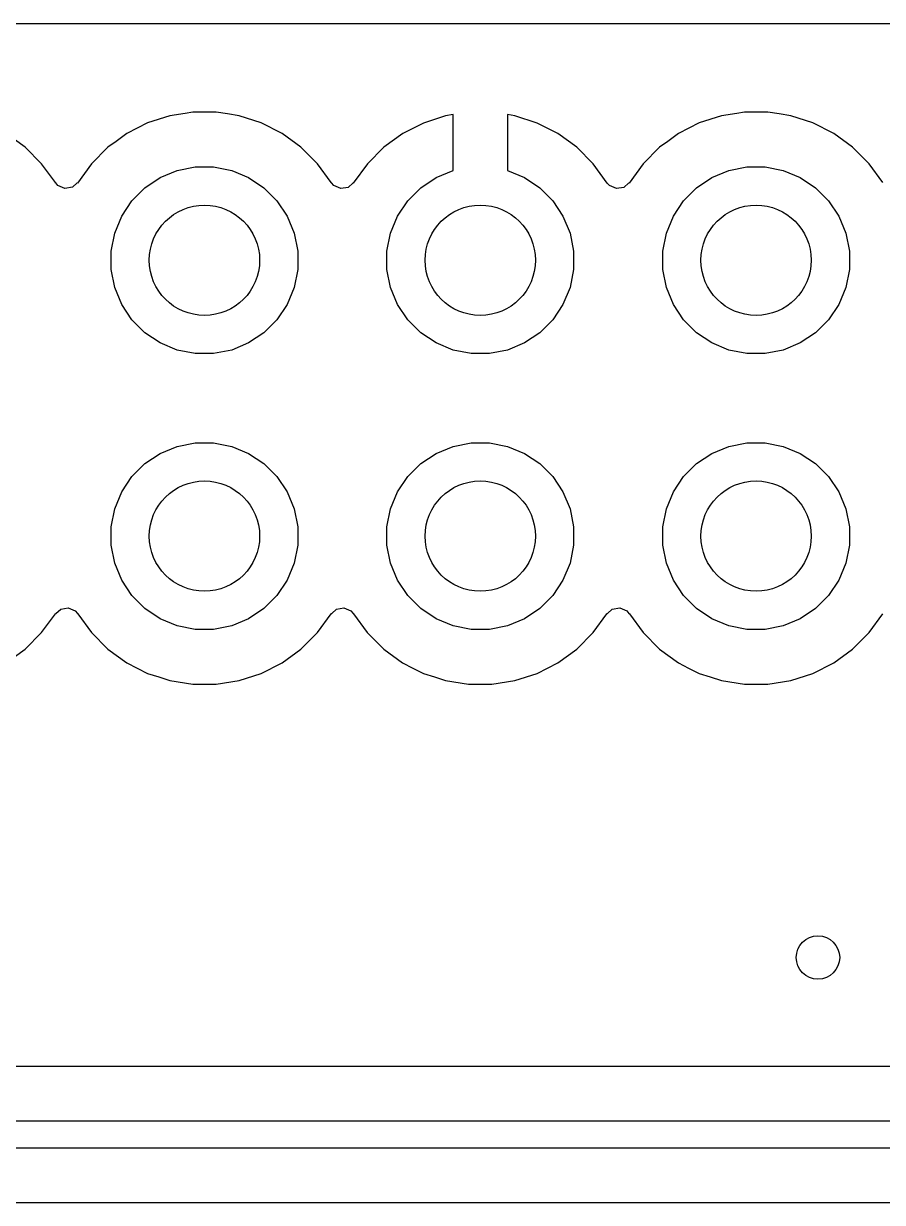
# Model space of a CAD drawing. Header units: inches. Extents: x 1.91 to 4.47, y -4.27 to -2.07.
# Drawn here: x 2.9734 to 3.2848, y -2.4963 to -2.0689 of the extents above; entities that cross this region are included whole.
import ezdxf

# ---------------------------------------------------------------- set-up
doc = ezdxf.new("R2010")
doc.units = ezdxf.units.IN
doc.header["$MEASUREMENT"] = 0
doc.layers.add('BLACK', color=250, linetype='CONTINUOUS')

msp = doc.modelspace()

# ---------------------------------------------------------------- linework, layer by layer
at = {"layer": 'BLACK', "linetype": 'CONTINUOUS'}
for p, q in [((2.02821, -2.06892), (4.34975, -2.06892)), ((3.0264, -2.10234), (3.01836, -2.10495)), ((3.03197, -2.10146), (3.0264, -2.10234)), ((3.03475, -2.10102), (3.03197, -2.10146)), ((3.0432, -2.10102), (3.03475, -2.10102)), ((3.04738, -2.10168), (3.0432, -2.10102)), ((3.05155, -2.10234), (3.04738, -2.10168)), ((3.05959, -2.10495), (3.05155, -2.10234)), ((3.12641, -2.10236), (3.11837, -2.10497)), ((3.12913, -2.10193), (3.12641, -2.10236)), ((3.12913, -2.12218), (3.12913, -2.10193)), ((3.15155, -2.10236), (3.14882, -2.10193)), ((3.14882, -2.10193), (3.14882, -2.12218)), ((3.15958, -2.10497), (3.15155, -2.10236)), ((3.2264, -2.10234), (3.21836, -2.10495)), ((3.23197, -2.10146), (3.2264, -2.10234)), ((3.23475, -2.10102), (3.23197, -2.10146)), ((3.2432, -2.10102), (3.23475, -2.10102)), ((3.24738, -2.10168), (3.2432, -2.10102)), ((3.25155, -2.10234), (3.24738, -2.10168)), ((3.25959, -2.10495), (3.25155, -2.10234)), ((3.01836, -2.10495), (3.01083, -2.10879)), ((3.01836, -2.10495), (3.01836, -2.10495)), ((3.06712, -2.10879), (3.05959, -2.10495)), ((3.05959, -2.10495), (3.05959, -2.10495)), ((3.11837, -2.10497), (3.11084, -2.10881)), ((3.16711, -2.10881), (3.15958, -2.10497)), ((3.21836, -2.10495), (3.21083, -2.10879)), ((3.21836, -2.10495), (3.21836, -2.10495)), ((3.26712, -2.10879), (3.25959, -2.10495)), ((3.25959, -2.10495), (3.25959, -2.10495)), ((2.97396, -2.11376), (2.96712, -2.10879)), ((3.01083, -2.10879), (3.00693, -2.11163)), ((3.07396, -2.11376), (3.06712, -2.10879)), ((3.11084, -2.10881), (3.104, -2.11378)), ((3.17395, -2.11378), (3.16711, -2.10881)), ((3.21083, -2.10879), (3.20693, -2.11163)), ((3.27396, -2.11376), (3.26712, -2.10879)), ((2.97994, -2.11974), (2.97396, -2.11376)), ((3.00399, -2.11376), (2.99801, -2.11974)), ((3.00693, -2.11163), (3.00399, -2.11376)), ((3.00399, -2.11376), (3.00399, -2.11376)), ((3.00399, -2.11376), (3.00399, -2.11376)), ((3.07994, -2.11974), (3.07396, -2.11376)), ((3.104, -2.11378), (3.09803, -2.11975)), ((3.104, -2.11378), (3.104, -2.11378)), ((3.17992, -2.11975), (3.17395, -2.11378)), ((3.20399, -2.11376), (3.19801, -2.11974)), ((3.20693, -2.11163), (3.20399, -2.11376)), ((3.20399, -2.11376), (3.20399, -2.11376)), ((3.20399, -2.11376), (3.20399, -2.11376)), ((3.27994, -2.11974), (3.27396, -2.11376)), ((2.98491, -2.12658), (2.97994, -2.11974)), ((2.99545, -2.12326), (2.99293, -2.12673)), ((2.99801, -2.11974), (2.99545, -2.12326)), ((2.99801, -2.11974), (2.99801, -2.11974)), ((2.99801, -2.11974), (2.99801, -2.11974)), ((3.02295, -2.12474), (3.02911, -2.12219)), ((3.02911, -2.12219), (3.03564, -2.12089)), ((3.03564, -2.12089), (3.04231, -2.12089)), ((3.04231, -2.12089), (3.04885, -2.12219)), ((3.04885, -2.12219), (3.055, -2.12474)), ((3.08491, -2.12658), (3.07994, -2.11974)), ((3.09803, -2.11975), (3.09295, -2.12674)), ((3.09803, -2.11975), (3.09803, -2.11975)), ((3.12295, -2.12474), (3.12911, -2.12219)), ((3.12911, -2.12219), (3.12913, -2.12218)), ((3.14882, -2.12218), (3.14885, -2.12219)), ((3.14885, -2.12219), (3.155, -2.12474)), ((3.185, -2.12674), (3.17992, -2.11975)), ((3.17992, -2.11975), (3.17992, -2.11975)), ((3.19545, -2.12326), (3.19293, -2.12673)), ((3.19801, -2.11974), (3.19545, -2.12326)), ((3.19801, -2.11974), (3.19801, -2.11974)), ((3.19801, -2.11974), (3.19801, -2.11974)), ((3.22295, -2.12474), (3.22911, -2.12219)), ((3.22911, -2.12219), (3.23564, -2.12089)), ((3.23564, -2.12089), (3.24231, -2.12089)), ((3.24231, -2.12089), (3.24885, -2.12219)), ((3.24885, -2.12219), (3.255, -2.12474)), ((3.28491, -2.12658), (3.27994, -2.11974)), ((2.98502, -2.12673), (2.98491, -2.12658)), ((2.98506, -2.12671), (2.98502, -2.12673)), ((2.98586, -2.12763), (2.98506, -2.12671)), ((2.98838, -2.12872), (2.98586, -2.12763)), ((2.99286, -2.12668), (2.9911, -2.12827)), ((2.99293, -2.12673), (2.99286, -2.12668)), ((3.01741, -2.12844), (3.02295, -2.12474)), ((3.055, -2.12474), (3.06055, -2.12844)), ((3.08502, -2.12673), (3.08491, -2.12658)), ((3.08506, -2.12671), (3.08502, -2.12673)), ((3.08586, -2.12764), (3.08506, -2.12671)), ((3.08839, -2.12873), (3.08586, -2.12764)), ((3.09288, -2.12669), (3.0911, -2.12829)), ((3.09295, -2.12674), (3.09288, -2.12669)), ((3.11741, -2.12844), (3.12295, -2.12474)), ((3.155, -2.12474), (3.16055, -2.12844)), ((3.18504, -2.12672), (3.185, -2.12674)), ((3.18585, -2.12765), (3.18504, -2.12672)), ((3.18837, -2.12874), (3.18585, -2.12765)), ((3.19286, -2.12668), (3.19108, -2.12829)), ((3.19293, -2.12673), (3.19286, -2.12668)), ((3.21741, -2.12844), (3.22295, -2.12474)), ((3.255, -2.12474), (3.26055, -2.12844)), ((2.9911, -2.12827), (2.98838, -2.12872)), ((3.01269, -2.13316), (3.01741, -2.12844)), ((3.06055, -2.12844), (3.06526, -2.13316)), ((3.0911, -2.12829), (3.08839, -2.12873)), ((3.11269, -2.13316), (3.11741, -2.12844)), ((3.16055, -2.12844), (3.16526, -2.13316)), ((3.19108, -2.12829), (3.18837, -2.12874)), ((3.21269, -2.13316), (3.21741, -2.12844)), ((3.26055, -2.12844), (3.26526, -2.13316)), ((3.00899, -2.1387), (3.01269, -2.13316)), ((3.06526, -2.13316), (3.06896, -2.1387)), ((3.10899, -2.1387), (3.11269, -2.13316)), ((3.16526, -2.13316), (3.16896, -2.1387)), ((3.20899, -2.1387), (3.21269, -2.13316)), ((3.26526, -2.13316), (3.26896, -2.1387)), ((3.00644, -2.14485), (3.00899, -2.1387)), ((3.06896, -2.1387), (3.07151, -2.14485)), ((3.10644, -2.14485), (3.10899, -2.1387)), ((3.16896, -2.1387), (3.17151, -2.14485)), ((3.20644, -2.14485), (3.20899, -2.1387)), ((3.26896, -2.1387), (3.27151, -2.14485)), ((3.00514, -2.15139), (3.00644, -2.14485)), ((3.07151, -2.14485), (3.07281, -2.15139)), ((3.10514, -2.15139), (3.10644, -2.14485)), ((3.17151, -2.14485), (3.17281, -2.15139)), ((3.20514, -2.15139), (3.20644, -2.14485)), ((3.27151, -2.14485), (3.27281, -2.15139)), ((3.00514, -2.15806), (3.00514, -2.15139)), ((3.07281, -2.15139), (3.07281, -2.15806)), ((3.10514, -2.15806), (3.10514, -2.15139)), ((3.17281, -2.15139), (3.17281, -2.15806)), ((3.20514, -2.15806), (3.20514, -2.15139)), ((3.27281, -2.15139), (3.27281, -2.15806)), ((3.00644, -2.16459), (3.00514, -2.15806)), ((3.07281, -2.15806), (3.07151, -2.16459)), ((3.10644, -2.16459), (3.10514, -2.15806)), ((3.17281, -2.15806), (3.17151, -2.16459)), ((3.20644, -2.16459), (3.20514, -2.15806)), ((3.27281, -2.15806), (3.27151, -2.16459)), ((3.00899, -2.17075), (3.00644, -2.16459)), ((3.07151, -2.16459), (3.06896, -2.17075)), ((3.10899, -2.17075), (3.10644, -2.16459)), ((3.17151, -2.16459), (3.16896, -2.17075)), ((3.20899, -2.17075), (3.20644, -2.16459)), ((3.27151, -2.16459), (3.26896, -2.17075)), ((3.01269, -2.17629), (3.00899, -2.17075)), ((3.06896, -2.17075), (3.06526, -2.17629)), ((3.11269, -2.17629), (3.10899, -2.17075)), ((3.16896, -2.17075), (3.16526, -2.17629)), ((3.21269, -2.17629), (3.20899, -2.17075)), ((3.26896, -2.17075), (3.26526, -2.17629)), ((3.01741, -2.18101), (3.01269, -2.17629)), ((3.06526, -2.17629), (3.06055, -2.18101)), ((3.11741, -2.18101), (3.11269, -2.17629)), ((3.16526, -2.17629), (3.16055, -2.18101)), ((3.21741, -2.18101), (3.21269, -2.17629)), ((3.26526, -2.17629), (3.26055, -2.18101)), ((3.02295, -2.18471), (3.01741, -2.18101)), ((3.06055, -2.18101), (3.055, -2.18471)), ((3.12295, -2.18471), (3.11741, -2.18101)), ((3.16055, -2.18101), (3.155, -2.18471)), ((3.22295, -2.18471), (3.21741, -2.18101)), ((3.26055, -2.18101), (3.255, -2.18471)), ((3.02911, -2.18726), (3.02295, -2.18471)), ((3.03564, -2.18856), (3.02911, -2.18726)), ((3.04885, -2.18726), (3.04231, -2.18856)), ((3.055, -2.18471), (3.04885, -2.18726)), ((3.12911, -2.18726), (3.12295, -2.18471)), ((3.13564, -2.18856), (3.12911, -2.18726)), ((3.14885, -2.18726), (3.14231, -2.18856)), ((3.155, -2.18471), (3.14885, -2.18726)), ((3.22911, -2.18726), (3.22295, -2.18471)), ((3.23564, -2.18856), (3.22911, -2.18726)), ((3.24885, -2.18726), (3.24231, -2.18856)), ((3.255, -2.18471), (3.24885, -2.18726)), ((3.04231, -2.18856), (3.03564, -2.18856)), ((3.14231, -2.18856), (3.13564, -2.18856)), ((3.24231, -2.18856), (3.23564, -2.18856)), ((3.02295, -2.22474), (3.02911, -2.22219)), ((3.02911, -2.22219), (3.03564, -2.22089)), ((3.03564, -2.22089), (3.04231, -2.22089)), ((3.04231, -2.22089), (3.04885, -2.22219)), ((3.04885, -2.22219), (3.055, -2.22474)), ((3.12295, -2.22474), (3.12911, -2.22219)), ((3.12911, -2.22219), (3.13564, -2.22089)), ((3.13564, -2.22089), (3.14231, -2.22089)), ((3.14231, -2.22089), (3.14885, -2.22219)), ((3.14885, -2.22219), (3.155, -2.22474)), ((3.22295, -2.22474), (3.22911, -2.22219)), ((3.22911, -2.22219), (3.23564, -2.22089)), ((3.23564, -2.22089), (3.24231, -2.22089)), ((3.24231, -2.22089), (3.24885, -2.22219)), ((3.24885, -2.22219), (3.255, -2.22474)), ((3.01741, -2.22844), (3.02295, -2.22474)), ((3.055, -2.22474), (3.06055, -2.22844)), ((3.11741, -2.22844), (3.12295, -2.22474)), ((3.155, -2.22474), (3.16055, -2.22844)), ((3.21741, -2.22844), (3.22295, -2.22474)), ((3.255, -2.22474), (3.26055, -2.22844)), ((3.01269, -2.23316), (3.01741, -2.22844)), ((3.06055, -2.22844), (3.06526, -2.23316)), ((3.11269, -2.23316), (3.11741, -2.22844)), ((3.16055, -2.22844), (3.16526, -2.23316)), ((3.21269, -2.23316), (3.21741, -2.22844)), ((3.26055, -2.22844), (3.26526, -2.23316)), ((3.00899, -2.2387), (3.01269, -2.23316)), ((3.06526, -2.23316), (3.06896, -2.2387)), ((3.10899, -2.2387), (3.11269, -2.23316)), ((3.16526, -2.23316), (3.16896, -2.2387)), ((3.20899, -2.2387), (3.21269, -2.23316)), ((3.26526, -2.23316), (3.26896, -2.2387)), ((3.00644, -2.24485), (3.00899, -2.2387)), ((3.06896, -2.2387), (3.07151, -2.24485)), ((3.10644, -2.24485), (3.10899, -2.2387)), ((3.16896, -2.2387), (3.17151, -2.24485)), ((3.20644, -2.24485), (3.20899, -2.2387)), ((3.26896, -2.2387), (3.27151, -2.24485)), ((3.00514, -2.25139), (3.00644, -2.24485)), ((3.07151, -2.24485), (3.07281, -2.25139)), ((3.10514, -2.25139), (3.10644, -2.24485)), ((3.17151, -2.24485), (3.17281, -2.25139)), ((3.20514, -2.25139), (3.20644, -2.24485)), ((3.27151, -2.24485), (3.27281, -2.25139)), ((3.00514, -2.25806), (3.00514, -2.25139)), ((3.07281, -2.25139), (3.07281, -2.25806)), ((3.10514, -2.25806), (3.10514, -2.25139)), ((3.17281, -2.25139), (3.17281, -2.25806)), ((3.20514, -2.25806), (3.20514, -2.25139)), ((3.27281, -2.25139), (3.27281, -2.25806)), ((3.00644, -2.26459), (3.00514, -2.25806)), ((3.07281, -2.25806), (3.07151, -2.26459)), ((3.10644, -2.26459), (3.10514, -2.25806)), ((3.17281, -2.25806), (3.17151, -2.26459)), ((3.20644, -2.26459), (3.20514, -2.25806)), ((3.27281, -2.25806), (3.27151, -2.26459)), ((3.00899, -2.27075), (3.00644, -2.26459)), ((3.07151, -2.26459), (3.06896, -2.27075)), ((3.10899, -2.27075), (3.10644, -2.26459)), ((3.17151, -2.26459), (3.16896, -2.27075)), ((3.20899, -2.27075), (3.20644, -2.26459)), ((3.27151, -2.26459), (3.26896, -2.27075)), ((3.01269, -2.27629), (3.00899, -2.27075)), ((3.06896, -2.27075), (3.06526, -2.27629)), ((3.11269, -2.27629), (3.10899, -2.27075)), ((3.16896, -2.27075), (3.16526, -2.27629)), ((3.21269, -2.27629), (3.20899, -2.27075)), ((3.26896, -2.27075), (3.26526, -2.27629)), ((3.01741, -2.28101), (3.01269, -2.27629)), ((3.06526, -2.27629), (3.06055, -2.28101)), ((3.11741, -2.28101), (3.11269, -2.27629)), ((3.16526, -2.27629), (3.16055, -2.28101)), ((3.21741, -2.28101), (3.21269, -2.27629)), ((3.26526, -2.27629), (3.26055, -2.28101)), ((2.9851, -2.28277), (2.98685, -2.28118)), ((2.98685, -2.28118), (2.98956, -2.28073)), ((2.98956, -2.28073), (2.99209, -2.28182)), ((2.99209, -2.28182), (2.99289, -2.28274)), ((3.02295, -2.28471), (3.01741, -2.28101)), ((3.06055, -2.28101), (3.055, -2.28471)), ((3.0851, -2.28277), (3.08685, -2.28118)), ((3.08685, -2.28118), (3.08956, -2.28073)), ((3.08956, -2.28073), (3.09209, -2.28182)), ((3.09209, -2.28182), (3.09289, -2.28274)), ((3.12295, -2.28471), (3.11741, -2.28101)), ((3.16055, -2.28101), (3.155, -2.28471)), ((3.1851, -2.28277), (3.18685, -2.28118)), ((3.18685, -2.28118), (3.18956, -2.28073)), ((3.18956, -2.28073), (3.19209, -2.28182)), ((3.19209, -2.28182), (3.19289, -2.28274)), ((3.22295, -2.28471), (3.21741, -2.28101)), ((3.26055, -2.28101), (3.255, -2.28471)), ((2.97994, -2.28971), (2.98491, -2.28287)), ((2.98491, -2.28287), (2.98502, -2.28272)), ((2.98491, -2.28287), (2.98491, -2.28287)), ((2.98502, -2.28272), (2.9851, -2.28277)), ((2.99289, -2.28274), (2.99293, -2.28272)), ((2.99293, -2.28272), (2.99304, -2.28287)), ((2.99304, -2.28287), (2.99304, -2.28287)), ((2.99304, -2.28287), (2.99801, -2.28971)), ((3.02911, -2.28726), (3.02295, -2.28471)), ((3.055, -2.28471), (3.04885, -2.28726)), ((3.07994, -2.28971), (3.08491, -2.28287)), ((3.08491, -2.28287), (3.08502, -2.28272)), ((3.08491, -2.28287), (3.08491, -2.28287)), ((3.08502, -2.28272), (3.0851, -2.28277)), ((3.09289, -2.28274), (3.09293, -2.28272)), ((3.09293, -2.28272), (3.09304, -2.28287)), ((3.09304, -2.28287), (3.09304, -2.28287)), ((3.09304, -2.28287), (3.09801, -2.28971)), ((3.12911, -2.28726), (3.12295, -2.28471)), ((3.155, -2.28471), (3.14885, -2.28726)), ((3.17994, -2.28971), (3.18491, -2.28287)), ((3.18491, -2.28287), (3.18502, -2.28272)), ((3.18491, -2.28287), (3.18491, -2.28287)), ((3.18502, -2.28272), (3.1851, -2.28277)), ((3.19289, -2.28274), (3.19293, -2.28272)), ((3.19293, -2.28272), (3.19304, -2.28287)), ((3.19304, -2.28287), (3.19304, -2.28287)), ((3.19304, -2.28287), (3.19801, -2.28971)), ((3.22911, -2.28726), (3.22295, -2.28471)), ((3.255, -2.28471), (3.24885, -2.28726)), ((3.27994, -2.28971), (3.28491, -2.28287)), ((2.97396, -2.29569), (2.97994, -2.28971)), ((2.99801, -2.28971), (3.00399, -2.29569)), ((3.03564, -2.28856), (3.02911, -2.28726)), ((3.04231, -2.28856), (3.03564, -2.28856)), ((3.04885, -2.28726), (3.04231, -2.28856)), ((3.07396, -2.29569), (3.07994, -2.28971)), ((3.09801, -2.28971), (3.10399, -2.29569)), ((3.13564, -2.28856), (3.12911, -2.28726)), ((3.14231, -2.28856), (3.13564, -2.28856)), ((3.14885, -2.28726), (3.14231, -2.28856)), ((3.17396, -2.29569), (3.17994, -2.28971)), ((3.19801, -2.28971), (3.20399, -2.29569)), ((3.23564, -2.28856), (3.22911, -2.28726)), ((3.24231, -2.28856), (3.23564, -2.28856)), ((3.24885, -2.28726), (3.24231, -2.28856)), ((3.27396, -2.29569), (3.27994, -2.28971)), ((2.96712, -2.30066), (2.97396, -2.29569)), ((3.00399, -2.29569), (3.01083, -2.30066)), ((3.06712, -2.30066), (3.07396, -2.29569)), ((3.10399, -2.29569), (3.11083, -2.30066)), ((3.16712, -2.30066), (3.17396, -2.29569)), ((3.20399, -2.29569), (3.21083, -2.30066)), ((3.26712, -2.30066), (3.27396, -2.29569)), ((3.01083, -2.30066), (3.01452, -2.30254)), ((3.01452, -2.30254), (3.01836, -2.30449)), ((3.05959, -2.30449), (3.06712, -2.30066)), ((3.11083, -2.30066), (3.11452, -2.30254)), ((3.11452, -2.30254), (3.11836, -2.30449)), ((3.15959, -2.30449), (3.16712, -2.30066)), ((3.21083, -2.30066), (3.21452, -2.30254)), ((3.21452, -2.30254), (3.21836, -2.30449)), ((3.25959, -2.30449), (3.26712, -2.30066)), ((3.01836, -2.30449), (3.01836, -2.30449)), ((3.01836, -2.30449), (3.02238, -2.3058)), ((3.02238, -2.3058), (3.0264, -2.30711)), ((3.0264, -2.30711), (3.03475, -2.30843)), ((3.0432, -2.30843), (3.05155, -2.30711)), ((3.05155, -2.30711), (3.05959, -2.30449)), ((3.11836, -2.30449), (3.11836, -2.30449)), ((3.11836, -2.30449), (3.12238, -2.3058)), ((3.12238, -2.3058), (3.1264, -2.30711)), ((3.1264, -2.30711), (3.13475, -2.30843)), ((3.1432, -2.30843), (3.15155, -2.30711)), ((3.15155, -2.30711), (3.15959, -2.30449)), ((3.21836, -2.30449), (3.21836, -2.30449)), ((3.21836, -2.30449), (3.22238, -2.3058)), ((3.22238, -2.3058), (3.2264, -2.30711)), ((3.2264, -2.30711), (3.23475, -2.30843)), ((3.2432, -2.30843), (3.25155, -2.30711)), ((3.25155, -2.30711), (3.25959, -2.30449)), ((3.03475, -2.30843), (3.03475, -2.30843)), ((3.03475, -2.30843), (3.0432, -2.30843)), ((3.0432, -2.30843), (3.0432, -2.30843)), ((3.13475, -2.30843), (3.13475, -2.30843)), ((3.13475, -2.30843), (3.1432, -2.30843)), ((3.1432, -2.30843), (3.1432, -2.30843)), ((3.23475, -2.30843), (3.23475, -2.30843)), ((3.23475, -2.30843), (3.2432, -2.30843)), ((3.2432, -2.30843), (3.2432, -2.30843)), ((3.91329, -2.44703), (2.67469, -2.44703)), ((2.66451, -2.46673), (3.92397, -2.46673)), ((3.92397, -2.47657), (2.66247, -2.47657)), ((2.70865, -2.49628), (3.91329, -2.49628))]:
    msp.add_line(p, q, dxfattribs=at)
at = {"layer": 'BLACK'}
for centre, radius in [((3.03898, -2.15472), 0.02), ((3.13898, -2.15472), 0.02), ((3.23898, -2.15472), 0.02), ((3.03898, -2.25472), 0.02), ((3.13898, -2.25472), 0.02), ((3.23898, -2.25472), 0.02), ((3.26142, -2.40748), 0.00787)]:
    msp.add_circle(centre, radius, dxfattribs=at)
at = {"layer": 'WHITE'}
for centre, radius in [((3.03898, -2.15472), 0.02), ((3.13898, -2.15472), 0.02), ((3.23898, -2.15472), 0.02), ((3.03898, -2.25472), 0.02), ((3.13898, -2.25472), 0.02), ((3.23898, -2.25472), 0.02), ((3.26142, -2.40748), 0.00787)]:
    msp.add_circle(centre, radius, dxfattribs=at)

doc.saveas('drawing.dxf')
